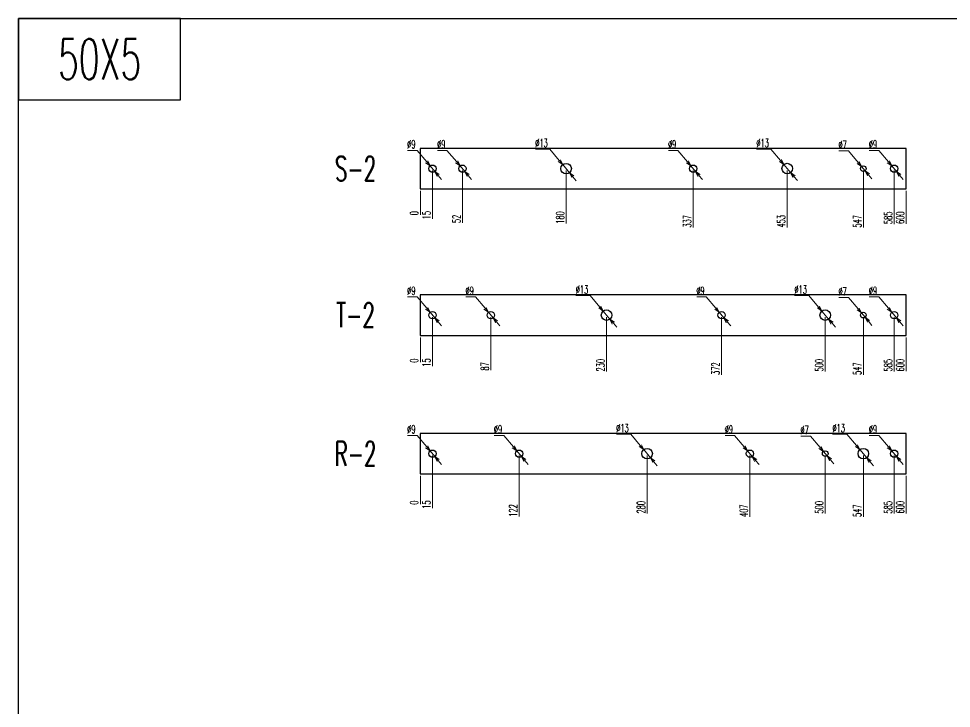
# Model space of a CAD drawing. Header units: millimetres. Extents: x -33730 to 17150, y -76829 to -27437.
# Drawn here: x -7064 to -5913, y -64211 to -63359 of the extents above; entities that cross this region are included whole.
import ezdxf
from ezdxf.enums import TextEntityAlignment as Align

# ---------------------------------------------------------------- set-up
doc = ezdxf.new("R2010")
doc.units = ezdxf.units.MM
doc.header["$LTSCALE"] = 3
doc.layers.add('@.VISIBLE', color=7, linetype='Continuous')
doc.styles.add('Ann_w01', font='romans.shx', dxfattribs={"width": 0.6, "bigfont": 'chineset.shx'})
doc.dimstyles.new('Dim 01_SC05', dxfattribs={"dimscale": 5, "dimtxt": 2, "dimasz": 1.3, "dimexe": 0.5, "dimexo": 0.5, "dimgap": 0.5, "dimtad": 1, "dimtoh": 1, "dimdec": 1, "dimzin": 12, "dimdsep": 46, "dimtxsty": 'Ann_w01', "dimblk": 'OPEN30', "dimcen": 1.5, "dimclrd": 6, "dimclre": 6, "dimclrt": 3, "dimadec": 1, "dimazin": 3, "dimtm": 1e-09, "dimtfac": 1, "dimtdec": 1, "dimtmove": 0, "dimatfit": 3, "dimldrblk": 'OPEN30', "dimfxl": 1, "dimtolj": 1, "dimlwd": 20, "dimlwe": 20, "dimarcsym": 0})

# ---------------------------------------------------------------- blocks, each defined once
blk = doc.blocks.new('*D1909')
at = {"layer": '@.VISIBLE', "color": 6, "lineweight": 20, "transparency": 16777216}
blk.add_line((-6568.2, -63572), (-6568.2, -63601.5), dxfattribs=at)
at = {"layer": 'Defpoints', "color": 0, "transparency": 16777216}
for p in [(-6568.2, -63544.5), (-6568.2, -63569.5), (-6568.2, -63595)]:
    blk.add_point(p, dxfattribs=at)
at = {"layer": '@.VISIBLE', "color": 3, "transparency": 16777216, "insert": (-6575.7, -63599.5), "char_height": 10, "attachment_point": 5, "rotation": 90, "style": 'Ann_w01'}
blk.add_mtext('\\A1;0', dxfattribs=at)
blk = doc.blocks.new('_Open30')
at = {"color": 0, "linetype": 'ByBlock', "lineweight": -2}
for p, q in [((-1, 0.27), (0, 0)), ((0, 0), (-1, -0.27)), ((0, 0), (-1, 0))]:
    blk.add_line(p, q, dxfattribs=at)
blk = doc.blocks.new('*D1910')
at = {"layer": '@.VISIBLE', "color": 6, "lineweight": 20, "transparency": 16777216}
blk.add_line((-6553.2, -63547), (-6553.2, -63606.4), dxfattribs=at)
at = {"layer": 'Defpoints', "color": 0, "transparency": 16777216}
for p in [(-6568.2, -63544.5), (-6553.2, -63544.5), (-6553.2, -63595)]:
    blk.add_point(p, dxfattribs=at)
at = {"layer": '@.VISIBLE', "color": 3, "transparency": 16777216, "insert": (-6560.7, -63601.9), "char_height": 10, "attachment_point": 5, "rotation": 90, "style": 'Ann_w01'}
blk.add_mtext('\\A1;15', dxfattribs=at)
blk = doc.blocks.new('*D1911')
at = {"layer": '@.VISIBLE', "color": 6, "lineweight": 20, "transparency": 16777216}
blk.add_line((-6516.2, -63547), (-6516.2, -63611.5), dxfattribs=at)
at = {"layer": 'Defpoints', "color": 0, "transparency": 16777216}
for p in [(-6568.2, -63544.5), (-6516.2, -63544.5), (-6516.2, -63599.3)]:
    blk.add_point(p, dxfattribs=at)
at = {"layer": '@.VISIBLE', "color": 3, "transparency": 16777216, "insert": (-6523.7, -63606.6), "char_height": 10, "attachment_point": 5, "rotation": 90, "style": 'Ann_w01'}
blk.add_mtext('\\A1;52', dxfattribs=at)
blk = doc.blocks.new('*D1912')
at = {"layer": '@.VISIBLE', "color": 6, "lineweight": 20, "transparency": 16777216}
blk.add_line((-6388.2, -63547), (-6388.2, -63612.1), dxfattribs=at)
at = {"layer": 'Defpoints', "color": 0, "transparency": 16777216}
for p in [(-6568.2, -63544.5), (-6388.2, -63544.5), (-6388.2, -63595)]:
    blk.add_point(p, dxfattribs=at)
at = {"layer": '@.VISIBLE', "color": 3, "transparency": 16777216, "insert": (-6395.7, -63604.8), "char_height": 10, "attachment_point": 5, "rotation": 90, "style": 'Ann_w01'}
blk.add_mtext('\\A1;180', dxfattribs=at)
blk = doc.blocks.new('*D1913')
at = {"layer": '@.VISIBLE', "color": 6, "lineweight": 20, "transparency": 16777216}
blk.add_line((-6231.2, -63547), (-6231.2, -63617.2), dxfattribs=at)
at = {"layer": 'Defpoints', "color": 0, "transparency": 16777216}
for p in [(-6568.2, -63544.5), (-6231.2, -63544.5), (-6231.2, -63599.3)]:
    blk.add_point(p, dxfattribs=at)
at = {"layer": '@.VISIBLE', "color": 3, "transparency": 16777216, "insert": (-6238.7, -63609.5), "char_height": 10, "attachment_point": 5, "rotation": 90, "style": 'Ann_w01'}
blk.add_mtext('\\A1;337', dxfattribs=at)
blk = doc.blocks.new('*D1914')
at = {"layer": '@.VISIBLE', "color": 6, "lineweight": 20, "transparency": 16777216}
blk.add_line((-6115.2, -63546.9), (-6115.2, -63617.2), dxfattribs=at)
at = {"layer": 'Defpoints', "color": 0, "transparency": 16777216}
for p in [(-6568.2, -63544.5), (-6115.2, -63544.4), (-6115.2, -63599.3)]:
    blk.add_point(p, dxfattribs=at)
at = {"layer": '@.VISIBLE', "color": 3, "transparency": 16777216, "insert": (-6122.7, -63609.5), "char_height": 10, "attachment_point": 5, "rotation": 90, "style": 'Ann_w01'}
blk.add_mtext('\\A1;453', dxfattribs=at)
blk = doc.blocks.new('*D1915')
at = {"layer": '@.VISIBLE', "color": 6, "lineweight": 20, "transparency": 16777216}
blk.add_line((-6021.2, -63547), (-6021.2, -63617.2), dxfattribs=at)
at = {"layer": 'Defpoints', "color": 0, "transparency": 16777216}
for p in [(-6568.2, -63544.5), (-6021.2, -63544.5), (-6021.2, -63599.3)]:
    blk.add_point(p, dxfattribs=at)
at = {"layer": '@.VISIBLE', "color": 3, "transparency": 16777216, "insert": (-6028.7, -63609.5), "char_height": 10, "attachment_point": 5, "rotation": 90, "style": 'Ann_w01'}
blk.add_mtext('\\A1;547', dxfattribs=at)
blk = doc.blocks.new('*D1916')
at = {"layer": '@.VISIBLE', "color": 6, "lineweight": 20, "transparency": 16777216}
blk.add_line((-5983.2, -63547), (-5983.2, -63612.9), dxfattribs=at)
at = {"layer": 'Defpoints', "color": 0, "transparency": 16777216}
for p in [(-6568.2, -63544.5), (-5983.2, -63544.5), (-5983.2, -63595)]:
    blk.add_point(p, dxfattribs=at)
at = {"layer": '@.VISIBLE', "color": 3, "transparency": 16777216, "insert": (-5990.7, -63605.2), "char_height": 10, "attachment_point": 5, "rotation": 90, "style": 'Ann_w01'}
blk.add_mtext('\\A1;585', dxfattribs=at)
blk = doc.blocks.new('*D1917')
at = {"layer": '@.VISIBLE', "color": 6, "lineweight": 20, "transparency": 16777216}
blk.add_line((-5968.2, -63572), (-5968.2, -63612.6), dxfattribs=at)
at = {"layer": 'Defpoints', "color": 0, "transparency": 16777216}
for p in [(-6568.2, -63544.5), (-5968.2, -63569.5), (-5968.2, -63595)]:
    blk.add_point(p, dxfattribs=at)
at = {"layer": '@.VISIBLE', "color": 3, "transparency": 16777216, "insert": (-5975.7, -63605.1), "char_height": 10, "attachment_point": 5, "rotation": 90, "style": 'Ann_w01'}
blk.add_mtext('\\A1;600', dxfattribs=at)
blk = doc.blocks.new('*D1918')
at = {"layer": '@.VISIBLE', "color": 6, "lineweight": 20, "transparency": 16777216}
blk.add_line((-6568.2, -63752.8), (-6568.2, -63783.4), dxfattribs=at)
at = {"layer": 'Defpoints', "color": 0, "transparency": 16777216}
for p in [(-6568.2, -63725.3), (-6568.2, -63750.3), (-6568.2, -63776.9)]:
    blk.add_point(p, dxfattribs=at)
at = {"layer": '@.VISIBLE', "color": 3, "transparency": 16777216, "insert": (-6575.7, -63781.4), "char_height": 10, "attachment_point": 5, "rotation": 90, "style": 'Ann_w01'}
blk.add_mtext('\\A1;0', dxfattribs=at)
blk = doc.blocks.new('*D1919')
at = {"layer": '@.VISIBLE', "color": 6, "lineweight": 20, "transparency": 16777216}
blk.add_line((-6553.2, -63727.8), (-6553.2, -63788.3), dxfattribs=at)
at = {"layer": 'Defpoints', "color": 0, "transparency": 16777216}
for p in [(-6568.2, -63725.3), (-6553.2, -63725.3), (-6553.2, -63776.9)]:
    blk.add_point(p, dxfattribs=at)
at = {"layer": '@.VISIBLE', "color": 3, "transparency": 16777216, "insert": (-6560.7, -63783.9), "char_height": 10, "attachment_point": 5, "rotation": 90, "style": 'Ann_w01'}
blk.add_mtext('\\A1;15', dxfattribs=at)
blk = doc.blocks.new('*D1920')
at = {"layer": '@.VISIBLE', "color": 6, "lineweight": 20, "transparency": 16777216}
blk.add_line((-6481.2, -63727.8), (-6481.2, -63793.4), dxfattribs=at)
at = {"layer": 'Defpoints', "color": 0, "transparency": 16777216}
for p in [(-6568.2, -63725.3), (-6481.2, -63725.3), (-6481.2, -63781.2)]:
    blk.add_point(p, dxfattribs=at)
at = {"layer": '@.VISIBLE', "color": 3, "transparency": 16777216, "insert": (-6488.7, -63788.6), "char_height": 10, "attachment_point": 5, "rotation": 90, "style": 'Ann_w01'}
blk.add_mtext('\\A1;87', dxfattribs=at)
blk = doc.blocks.new('*D1921')
at = {"layer": '@.VISIBLE', "color": 6, "lineweight": 20, "transparency": 16777216}
blk.add_line((-6338.2, -63727.8), (-6338.2, -63794.9), dxfattribs=at)
at = {"layer": 'Defpoints', "color": 0, "transparency": 16777216}
for p in [(-6568.2, -63725.3), (-6338.2, -63725.3), (-6338.2, -63776.9)]:
    blk.add_point(p, dxfattribs=at)
at = {"layer": '@.VISIBLE', "color": 3, "transparency": 16777216, "insert": (-6345.7, -63787.1), "char_height": 10, "attachment_point": 5, "rotation": 90, "style": 'Ann_w01'}
blk.add_mtext('\\A1;230', dxfattribs=at)
blk = doc.blocks.new('*D1922')
at = {"layer": '@.VISIBLE', "color": 6, "lineweight": 20, "transparency": 16777216}
blk.add_line((-6196.2, -63727.8), (-6196.2, -63799.1), dxfattribs=at)
at = {"layer": 'Defpoints', "color": 0, "transparency": 16777216}
for p in [(-6568.2, -63725.3), (-6196.2, -63725.3), (-6196.2, -63781.2)]:
    blk.add_point(p, dxfattribs=at)
at = {"layer": '@.VISIBLE', "color": 3, "transparency": 16777216, "insert": (-6203.7, -63791.4), "char_height": 10, "attachment_point": 5, "rotation": 90, "style": 'Ann_w01'}
blk.add_mtext('\\A1;372', dxfattribs=at)
blk = doc.blocks.new('*D1923')
at = {"layer": '@.VISIBLE', "color": 6, "lineweight": 20, "transparency": 16777216}
blk.add_line((-6068.2, -63727.8), (-6068.2, -63794.9), dxfattribs=at)
at = {"layer": 'Defpoints', "color": 0, "transparency": 16777216}
for p in [(-6568.2, -63725.3), (-6068.2, -63725.3), (-6068.2, -63776.9)]:
    blk.add_point(p, dxfattribs=at)
at = {"layer": '@.VISIBLE', "color": 3, "transparency": 16777216, "insert": (-6075.7, -63787.1), "char_height": 10, "attachment_point": 5, "rotation": 90, "style": 'Ann_w01'}
blk.add_mtext('\\A1;500', dxfattribs=at)
blk = doc.blocks.new('*D1924')
at = {"layer": '@.VISIBLE', "color": 6, "lineweight": 20, "transparency": 16777216}
blk.add_line((-6021.2, -63727.8), (-6021.2, -63799.1), dxfattribs=at)
at = {"layer": 'Defpoints', "color": 0, "transparency": 16777216}
for p in [(-6568.2, -63725.3), (-6021.2, -63725.3), (-6021.2, -63781.2)]:
    blk.add_point(p, dxfattribs=at)
at = {"layer": '@.VISIBLE', "color": 3, "transparency": 16777216, "insert": (-6028.7, -63791.4), "char_height": 10, "attachment_point": 5, "rotation": 90, "style": 'Ann_w01'}
blk.add_mtext('\\A1;547', dxfattribs=at)
blk = doc.blocks.new('*D1925')
at = {"layer": '@.VISIBLE', "color": 6, "lineweight": 20, "transparency": 16777216}
blk.add_line((-5983.2, -63727.8), (-5983.2, -63794.9), dxfattribs=at)
at = {"layer": 'Defpoints', "color": 0, "transparency": 16777216}
for p in [(-6568.2, -63725.3), (-5983.2, -63725.3), (-5983.2, -63776.9)]:
    blk.add_point(p, dxfattribs=at)
at = {"layer": '@.VISIBLE', "color": 3, "transparency": 16777216, "insert": (-5990.7, -63787.1), "char_height": 10, "attachment_point": 5, "rotation": 90, "style": 'Ann_w01'}
blk.add_mtext('\\A1;585', dxfattribs=at)
blk = doc.blocks.new('*D1926')
at = {"layer": '@.VISIBLE', "color": 6, "lineweight": 20, "transparency": 16777216}
blk.add_line((-5968.2, -63752.8), (-5968.2, -63794.6), dxfattribs=at)
at = {"layer": 'Defpoints', "color": 0, "transparency": 16777216}
for p in [(-6568.2, -63725.3), (-5968.2, -63750.3), (-5968.2, -63776.9)]:
    blk.add_point(p, dxfattribs=at)
at = {"layer": '@.VISIBLE', "color": 3, "transparency": 16777216, "insert": (-5975.7, -63787), "char_height": 10, "attachment_point": 5, "rotation": 90, "style": 'Ann_w01'}
blk.add_mtext('\\A1;600', dxfattribs=at)
blk = doc.blocks.new('*D1927')
at = {"layer": '@.VISIBLE', "color": 6, "lineweight": 20, "transparency": 16777216}
blk.add_line((-6568.2, -63923.7), (-6568.2, -63958.7), dxfattribs=at)
at = {"layer": 'Defpoints', "color": 0, "transparency": 16777216}
for p in [(-6568.2, -63896.2), (-6568.2, -63921.2), (-6568.2, -63952.2)]:
    blk.add_point(p, dxfattribs=at)
at = {"layer": '@.VISIBLE', "color": 3, "transparency": 16777216, "insert": (-6575.7, -63956.7), "char_height": 10, "attachment_point": 5, "rotation": 90, "style": 'Ann_w01'}
blk.add_mtext('\\A1;0', dxfattribs=at)
blk = doc.blocks.new('*D1928')
at = {"layer": '@.VISIBLE', "color": 6, "lineweight": 20, "transparency": 16777216}
blk.add_line((-6553.2, -63898.7), (-6553.2, -63963.6), dxfattribs=at)
at = {"layer": 'Defpoints', "color": 0, "transparency": 16777216}
for p in [(-6568.2, -63896.2), (-6553.2, -63896.2), (-6553.2, -63952.2)]:
    blk.add_point(p, dxfattribs=at)
at = {"layer": '@.VISIBLE', "color": 3, "transparency": 16777216, "insert": (-6560.7, -63959.2), "char_height": 10, "attachment_point": 5, "rotation": 90, "style": 'Ann_w01'}
blk.add_mtext('\\A1;15', dxfattribs=at)
blk = doc.blocks.new('*D1929')
at = {"layer": '@.VISIBLE', "color": 6, "lineweight": 20, "transparency": 16777216}
blk.add_line((-6446.2, -63898.7), (-6446.2, -63973.6), dxfattribs=at)
at = {"layer": 'Defpoints', "color": 0, "transparency": 16777216}
for p in [(-6568.2, -63896.2), (-6446.2, -63896.2), (-6446.2, -63956.5)]:
    blk.add_point(p, dxfattribs=at)
at = {"layer": '@.VISIBLE', "color": 3, "transparency": 16777216, "insert": (-6453.7, -63966.3), "char_height": 10, "attachment_point": 5, "rotation": 90, "style": 'Ann_w01'}
blk.add_mtext('\\A1;122', dxfattribs=at)
blk = doc.blocks.new('*D1930')
at = {"layer": '@.VISIBLE', "color": 6, "lineweight": 20, "transparency": 16777216}
blk.add_line((-6288.2, -63898.7), (-6288.2, -63970.2), dxfattribs=at)
at = {"layer": 'Defpoints', "color": 0, "transparency": 16777216}
for p in [(-6568.2, -63896.2), (-6288.2, -63896.2), (-6288.2, -63952.2)]:
    blk.add_point(p, dxfattribs=at)
at = {"layer": '@.VISIBLE', "color": 3, "transparency": 16777216, "insert": (-6295.7, -63962.4), "char_height": 10, "attachment_point": 5, "rotation": 90, "style": 'Ann_w01'}
blk.add_mtext('\\A1;280', dxfattribs=at)
blk = doc.blocks.new('*D1931')
at = {"layer": '@.VISIBLE', "color": 6, "lineweight": 20, "transparency": 16777216}
blk.add_line((-6161.2, -63898.7), (-6161.2, -63974.4), dxfattribs=at)
at = {"layer": 'Defpoints', "color": 0, "transparency": 16777216}
for p in [(-6568.2, -63896.2), (-6161.2, -63896.2), (-6161.2, -63956.5)]:
    blk.add_point(p, dxfattribs=at)
at = {"layer": '@.VISIBLE', "color": 3, "transparency": 16777216, "insert": (-6168.7, -63966.7), "char_height": 10, "attachment_point": 5, "rotation": 90, "style": 'Ann_w01'}
blk.add_mtext('\\A1;407', dxfattribs=at)
blk = doc.blocks.new('*D1932')
at = {"layer": '@.VISIBLE', "color": 6, "lineweight": 20, "transparency": 16777216}
blk.add_line((-6068.2, -63898.7), (-6068.2, -63970.2), dxfattribs=at)
at = {"layer": 'Defpoints', "color": 0, "transparency": 16777216}
for p in [(-6568.2, -63896.2), (-6068.2, -63896.2), (-6068.2, -63952.2)]:
    blk.add_point(p, dxfattribs=at)
at = {"layer": '@.VISIBLE', "color": 3, "transparency": 16777216, "insert": (-6075.7, -63962.4), "char_height": 10, "attachment_point": 5, "rotation": 90, "style": 'Ann_w01'}
blk.add_mtext('\\A1;500', dxfattribs=at)
blk = doc.blocks.new('*D1933')
at = {"layer": '@.VISIBLE', "color": 6, "lineweight": 20, "transparency": 16777216}
blk.add_line((-6021.2, -63898.7), (-6021.2, -63974.4), dxfattribs=at)
at = {"layer": 'Defpoints', "color": 0, "transparency": 16777216}
for p in [(-6568.2, -63896.2), (-6021.2, -63896.2), (-6021.2, -63956.5)]:
    blk.add_point(p, dxfattribs=at)
at = {"layer": '@.VISIBLE', "color": 3, "transparency": 16777216, "insert": (-6028.7, -63966.7), "char_height": 10, "attachment_point": 5, "rotation": 90, "style": 'Ann_w01'}
blk.add_mtext('\\A1;547', dxfattribs=at)
blk = doc.blocks.new('*D1934')
at = {"layer": '@.VISIBLE', "color": 6, "lineweight": 20, "transparency": 16777216}
blk.add_line((-5983.2, -63898.7), (-5983.2, -63970.2), dxfattribs=at)
at = {"layer": 'Defpoints', "color": 0, "transparency": 16777216}
for p in [(-6568.2, -63896.2), (-5983.2, -63896.2), (-5983.2, -63952.2)]:
    blk.add_point(p, dxfattribs=at)
at = {"layer": '@.VISIBLE', "color": 3, "transparency": 16777216, "insert": (-5990.7, -63962.4), "char_height": 10, "attachment_point": 5, "rotation": 90, "style": 'Ann_w01'}
blk.add_mtext('\\A1;585', dxfattribs=at)
blk = doc.blocks.new('*D1935')
at = {"layer": '@.VISIBLE', "color": 6, "lineweight": 20, "transparency": 16777216}
blk.add_line((-5968.2, -63923.7), (-5968.2, -63969.9), dxfattribs=at)
at = {"layer": 'Defpoints', "color": 0, "transparency": 16777216}
for p in [(-6568.2, -63896.2), (-5968.2, -63921.2), (-5968.2, -63952.2)]:
    blk.add_point(p, dxfattribs=at)
at = {"layer": '@.VISIBLE', "color": 3, "transparency": 16777216, "insert": (-5975.7, -63962.3), "char_height": 10, "attachment_point": 5, "rotation": 90, "style": 'Ann_w01'}
blk.add_mtext('\\A1;600', dxfattribs=at)
blk = doc.blocks.new('*D1936')
at = {"layer": '@.VISIBLE', "color": 6, "lineweight": 20, "transparency": 16777216}
for p, q in [((-6098.5, -63874.5), (-6086.6, -63874.5)), ((-6086.6, -63874.5), (-6074.7, -63888.6)), ((-6066, -63898.9), (-6070.5, -63893.6)), ((-6061.8, -63903.9), (-6057.6, -63908.9))]:
    blk.add_line(p, q, dxfattribs=at)
at = {"layer": 'Defpoints', "color": 0, "transparency": 16777216}
for p in [(-6070.5, -63893.6), (-6066, -63898.9)]:
    blk.add_point(p, dxfattribs=at)
at = {"layer": '@.VISIBLE', "color": 6, "lineweight": 20, "transparency": 16777216, "xscale": 6.5, "yscale": 6.5, "zscale": 6.5}
for p, rotation in [((-6070.5, -63893.6), 310.1301879098467), ((-6066, -63898.9), 130.1301879098467)]:
    blk.add_blockref('_Open30', p, dxfattribs=dict(at, rotation=rotation))
at = {"layer": '@.VISIBLE', "color": 3, "transparency": 16777216, "insert": (-6093.8, -63867), "char_height": 10, "attachment_point": 5, "style": 'Ann_w01'}
blk.add_mtext('\\A1;∅7', dxfattribs=at)
blk = doc.blocks.new('*D1937')
at = {"layer": '@.VISIBLE', "color": 6, "lineweight": 20, "transparency": 16777216}
for p, q in [((-6051.5, -63522.7), (-6039.6, -63522.7)), ((-6039.6, -63522.7), (-6027.7, -63536.9)), ((-6019, -63547.2), (-6023.5, -63541.9)), ((-6014.8, -63552.2), (-6010.6, -63557.1))]:
    blk.add_line(p, q, dxfattribs=at)
at = {"layer": 'Defpoints', "color": 0, "transparency": 16777216}
for p in [(-6023.5, -63541.9), (-6019, -63547.2)]:
    blk.add_point(p, dxfattribs=at)
at = {"layer": '@.VISIBLE', "color": 6, "lineweight": 20, "transparency": 16777216, "xscale": 6.5, "yscale": 6.5, "zscale": 6.5}
for p, rotation in [((-6023.5, -63541.9), 310.1301879098083), ((-6019, -63547.2), 130.1301879098083)]:
    blk.add_blockref('_Open30', p, dxfattribs=dict(at, rotation=rotation))
at = {"layer": '@.VISIBLE', "color": 3, "transparency": 16777216, "insert": (-6046.8, -63515.2), "char_height": 10, "attachment_point": 5, "style": 'Ann_w01'}
blk.add_mtext('\\A1;∅7', dxfattribs=at)
blk = doc.blocks.new('*D1938')
at = {"layer": '@.VISIBLE', "color": 6, "lineweight": 20, "transparency": 16777216}
for p, q in [((-6051.5, -63703.5), (-6039.6, -63703.5)), ((-6039.6, -63703.5), (-6027.7, -63717.6)), ((-6019, -63727.9), (-6023.5, -63722.6)), ((-6014.8, -63732.9), (-6010.6, -63737.9))]:
    blk.add_line(p, q, dxfattribs=at)
at = {"layer": 'Defpoints', "color": 0, "transparency": 16777216}
for p in [(-6023.5, -63722.6), (-6019, -63727.9)]:
    blk.add_point(p, dxfattribs=at)
at = {"layer": '@.VISIBLE', "color": 6, "lineweight": 20, "transparency": 16777216, "xscale": 6.5, "yscale": 6.5, "zscale": 6.5}
for p, rotation in [((-6023.5, -63722.6), 310.1301879099533), ((-6019, -63727.9), 130.1301879099534)]:
    blk.add_blockref('_Open30', p, dxfattribs=dict(at, rotation=rotation))
at = {"layer": '@.VISIBLE', "color": 3, "transparency": 16777216, "insert": (-6046.8, -63696), "char_height": 10, "attachment_point": 5, "style": 'Ann_w01'}
blk.add_mtext('\\A1;∅7', dxfattribs=at)
blk = doc.blocks.new('*D1939')
at = {"layer": '@.VISIBLE', "color": 6, "lineweight": 20, "transparency": 16777216}
for p, q in [((-6013.9, -63873.7), (-6002.3, -63873.7)), ((-6002.3, -63873.7), (-5990.3, -63887.8)), ((-5980.3, -63899.7), (-5986.1, -63892.8)), ((-5976.2, -63904.7), (-5972, -63909.6))]:
    blk.add_line(p, q, dxfattribs=at)
at = {"layer": 'Defpoints', "color": 0, "transparency": 16777216}
for p in [(-5986.1, -63892.8), (-5980.3, -63899.7)]:
    blk.add_point(p, dxfattribs=at)
at = {"layer": '@.VISIBLE', "color": 6, "lineweight": 20, "transparency": 16777216, "xscale": 6.5, "yscale": 6.5, "zscale": 6.5}
for p, rotation in [((-5986.1, -63892.8), 310.1301879097265), ((-5980.3, -63899.7), 130.1301879097265)]:
    blk.add_blockref('_Open30', p, dxfattribs=dict(at, rotation=rotation))
at = {"layer": '@.VISIBLE', "color": 3, "transparency": 16777216, "insert": (-6009.3, -63866.2), "char_height": 10, "attachment_point": 5, "style": 'Ann_w01'}
blk.add_mtext('\\A1;∅9', dxfattribs=at)
blk = doc.blocks.new('*D1940')
at = {"layer": '@.VISIBLE', "color": 6, "lineweight": 20, "transparency": 16777216}
for p, q in [((-6059.2, -63872.2), (-6041.5, -63872.2)), ((-6041.5, -63872.2), (-6029.6, -63886.3)), ((-6017.1, -63901.2), (-6025.4, -63891.3)), ((-6012.9, -63906.2), (-6008.7, -63911.2))]:
    blk.add_line(p, q, dxfattribs=at)
at = {"layer": 'Defpoints', "color": 0, "transparency": 16777216}
for p in [(-6025.4, -63891.3), (-6017.1, -63901.2)]:
    blk.add_point(p, dxfattribs=at)
at = {"layer": '@.VISIBLE', "color": 6, "lineweight": 20, "transparency": 16777216, "xscale": 6.5, "yscale": 6.5, "zscale": 6.5}
for p, rotation in [((-6025.4, -63891.3), 310.1301879097963), ((-6017.1, -63901.2), 130.1301879097963)]:
    blk.add_blockref('_Open30', p, dxfattribs=dict(at, rotation=rotation))
at = {"layer": '@.VISIBLE', "color": 3, "transparency": 16777216, "insert": (-6051.6, -63864.7), "char_height": 10, "attachment_point": 5, "style": 'Ann_w01'}
blk.add_mtext('\\A1;∅13', dxfattribs=at)
blk = doc.blocks.new('*D1941')
at = {"layer": '@.VISIBLE', "color": 6, "lineweight": 20, "transparency": 16777216}
for p, q in [((-6191.9, -63873.7), (-6180.3, -63873.7)), ((-6180.3, -63873.7), (-6168.3, -63887.8)), ((-6158.3, -63899.7), (-6164.1, -63892.8)), ((-6154.2, -63904.7), (-6150, -63909.6))]:
    blk.add_line(p, q, dxfattribs=at)
at = {"layer": 'Defpoints', "color": 0, "transparency": 16777216}
for p in [(-6164.1, -63892.8), (-6158.3, -63899.7)]:
    blk.add_point(p, dxfattribs=at)
at = {"layer": '@.VISIBLE', "color": 6, "lineweight": 20, "transparency": 16777216, "xscale": 6.5, "yscale": 6.5, "zscale": 6.5}
for p, rotation in [((-6164.1, -63892.8), 310.1301879097477), ((-6158.3, -63899.7), 130.1301879097477)]:
    blk.add_blockref('_Open30', p, dxfattribs=dict(at, rotation=rotation))
at = {"layer": '@.VISIBLE', "color": 3, "transparency": 16777216, "insert": (-6187.3, -63866.2), "char_height": 10, "attachment_point": 5, "style": 'Ann_w01'}
blk.add_mtext('\\A1;∅9', dxfattribs=at)
blk = doc.blocks.new('*D1942')
at = {"layer": '@.VISIBLE', "color": 6, "lineweight": 20, "transparency": 16777216}
for p, q in [((-6326.2, -63872.2), (-6308.5, -63872.2)), ((-6308.5, -63872.2), (-6296.6, -63886.3)), ((-6284.1, -63901.2), (-6292.4, -63891.3)), ((-6279.9, -63906.2), (-6275.7, -63911.2))]:
    blk.add_line(p, q, dxfattribs=at)
at = {"layer": 'Defpoints', "color": 0, "transparency": 16777216}
for p in [(-6292.4, -63891.3), (-6284.1, -63901.2)]:
    blk.add_point(p, dxfattribs=at)
at = {"layer": '@.VISIBLE', "color": 6, "lineweight": 20, "transparency": 16777216, "xscale": 6.5, "yscale": 6.5, "zscale": 6.5}
for p, rotation in [((-6292.4, -63891.3), 310.1301879097963), ((-6284.1, -63901.2), 130.1301879097963)]:
    blk.add_blockref('_Open30', p, dxfattribs=dict(at, rotation=rotation))
at = {"layer": '@.VISIBLE', "color": 3, "transparency": 16777216, "insert": (-6318.6, -63864.7), "char_height": 10, "attachment_point": 5, "style": 'Ann_w01'}
blk.add_mtext('\\A1;∅13', dxfattribs=at)
blk = doc.blocks.new('*D1943')
at = {"layer": '@.VISIBLE', "color": 6, "lineweight": 20, "transparency": 16777216}
for p, q in [((-6476.9, -63873.7), (-6465.3, -63873.7)), ((-6465.3, -63873.7), (-6453.3, -63887.8)), ((-6443.3, -63899.7), (-6449.1, -63892.8)), ((-6439.2, -63904.7), (-6435, -63909.6))]:
    blk.add_line(p, q, dxfattribs=at)
at = {"layer": 'Defpoints', "color": 0, "transparency": 16777216}
for p in [(-6449.1, -63892.8), (-6443.3, -63899.7)]:
    blk.add_point(p, dxfattribs=at)
at = {"layer": '@.VISIBLE', "color": 6, "lineweight": 20, "transparency": 16777216, "xscale": 6.5, "yscale": 6.5, "zscale": 6.5}
for p, rotation in [((-6449.1, -63892.8), 310.130187909856), ((-6443.3, -63899.7), 130.130187909856)]:
    blk.add_blockref('_Open30', p, dxfattribs=dict(at, rotation=rotation))
at = {"layer": '@.VISIBLE', "color": 3, "transparency": 16777216, "insert": (-6472.3, -63866.2), "char_height": 10, "attachment_point": 5, "style": 'Ann_w01'}
blk.add_mtext('\\A1;∅9', dxfattribs=at)
blk = doc.blocks.new('*D1944')
at = {"layer": '@.VISIBLE', "color": 6, "lineweight": 20, "transparency": 16777216}
for p, q in [((-6583.9, -63873.7), (-6572.3, -63873.7)), ((-6572.3, -63873.7), (-6560.3, -63887.8)), ((-6550.3, -63899.7), (-6556.1, -63892.8)), ((-6546.2, -63904.7), (-6542, -63909.6))]:
    blk.add_line(p, q, dxfattribs=at)
at = {"layer": 'Defpoints', "color": 0, "transparency": 16777216}
for p in [(-6556.1, -63892.8), (-6550.3, -63899.7)]:
    blk.add_point(p, dxfattribs=at)
at = {"layer": '@.VISIBLE', "color": 6, "lineweight": 20, "transparency": 16777216, "xscale": 6.5, "yscale": 6.5, "zscale": 6.5}
for p, rotation in [((-6556.1, -63892.8), 310.1301879097741), ((-6550.3, -63899.7), 130.1301879097741)]:
    blk.add_blockref('_Open30', p, dxfattribs=dict(at, rotation=rotation))
at = {"layer": '@.VISIBLE', "color": 3, "transparency": 16777216, "insert": (-6579.3, -63866.2), "char_height": 10, "attachment_point": 5, "style": 'Ann_w01'}
blk.add_mtext('\\A1;∅9', dxfattribs=at)
blk = doc.blocks.new('*D1945')
at = {"layer": '@.VISIBLE', "color": 6, "lineweight": 20, "transparency": 16777216}
for p, q in [((-6583.9, -63702.7), (-6572.3, -63702.7)), ((-6572.3, -63702.7), (-6560.3, -63716.8)), ((-6550.3, -63728.7), (-6556.1, -63721.8)), ((-6546.2, -63733.7), (-6542, -63738.6))]:
    blk.add_line(p, q, dxfattribs=at)
at = {"layer": 'Defpoints', "color": 0, "transparency": 16777216}
for p in [(-6556.1, -63721.8), (-6550.3, -63728.7)]:
    blk.add_point(p, dxfattribs=at)
at = {"layer": '@.VISIBLE', "color": 6, "lineweight": 20, "transparency": 16777216, "xscale": 6.5, "yscale": 6.5, "zscale": 6.5}
for p, rotation in [((-6556.1, -63721.8), 310.1301879096547), ((-6550.3, -63728.7), 130.1301879096547)]:
    blk.add_blockref('_Open30', p, dxfattribs=dict(at, rotation=rotation))
at = {"layer": '@.VISIBLE', "color": 3, "transparency": 16777216, "insert": (-6579.3, -63695.2), "char_height": 10, "attachment_point": 5, "style": 'Ann_w01'}
blk.add_mtext('\\A1;∅9', dxfattribs=at)
blk = doc.blocks.new('*D1946')
at = {"layer": '@.VISIBLE', "color": 6, "lineweight": 20, "transparency": 16777216}
for p, q in [((-6511.9, -63702.7), (-6500.3, -63702.7)), ((-6500.3, -63702.7), (-6488.3, -63716.8)), ((-6478.3, -63728.7), (-6484.1, -63721.8)), ((-6474.2, -63733.7), (-6470, -63738.6))]:
    blk.add_line(p, q, dxfattribs=at)
at = {"layer": 'Defpoints', "color": 0, "transparency": 16777216}
for p in [(-6484.1, -63721.8), (-6478.3, -63728.7)]:
    blk.add_point(p, dxfattribs=at)
at = {"layer": '@.VISIBLE', "color": 6, "lineweight": 20, "transparency": 16777216, "xscale": 6.5, "yscale": 6.5, "zscale": 6.5}
for p, rotation in [((-6484.1, -63721.8), 310.1301879098914), ((-6478.3, -63728.7), 130.1301879098914)]:
    blk.add_blockref('_Open30', p, dxfattribs=dict(at, rotation=rotation))
at = {"layer": '@.VISIBLE', "color": 3, "transparency": 16777216, "insert": (-6507.3, -63695.2), "char_height": 10, "attachment_point": 5, "style": 'Ann_w01'}
blk.add_mtext('\\A1;∅9', dxfattribs=at)
blk = doc.blocks.new('*D1947')
at = {"layer": '@.VISIBLE', "color": 6, "lineweight": 20, "transparency": 16777216}
for p, q in [((-6376.2, -63701.2), (-6358.5, -63701.2)), ((-6358.5, -63701.2), (-6346.6, -63715.3)), ((-6334.1, -63730.2), (-6342.4, -63720.3)), ((-6329.9, -63735.2), (-6325.7, -63740.2))]:
    blk.add_line(p, q, dxfattribs=at)
at = {"layer": 'Defpoints', "color": 0, "transparency": 16777216}
for p in [(-6342.4, -63720.3), (-6334.1, -63730.2)]:
    blk.add_point(p, dxfattribs=at)
at = {"layer": '@.VISIBLE', "color": 6, "lineweight": 20, "transparency": 16777216, "xscale": 6.5, "yscale": 6.5, "zscale": 6.5}
for p, rotation in [((-6342.4, -63720.3), 310.1301879098086), ((-6334.1, -63730.2), 130.1301879098086)]:
    blk.add_blockref('_Open30', p, dxfattribs=dict(at, rotation=rotation))
at = {"layer": '@.VISIBLE', "color": 3, "transparency": 16777216, "insert": (-6368.6, -63693.7), "char_height": 10, "attachment_point": 5, "style": 'Ann_w01'}
blk.add_mtext('\\A1;∅13', dxfattribs=at)
blk = doc.blocks.new('*D1948')
at = {"layer": '@.VISIBLE', "color": 6, "lineweight": 20, "transparency": 16777216}
for p, q in [((-6226.9, -63702.7), (-6215.3, -63702.7)), ((-6215.3, -63702.7), (-6203.3, -63716.8)), ((-6193.3, -63728.7), (-6199.1, -63721.8)), ((-6189.2, -63733.7), (-6185, -63738.6))]:
    blk.add_line(p, q, dxfattribs=at)
at = {"layer": 'Defpoints', "color": 0, "transparency": 16777216}
for p in [(-6199.1, -63721.8), (-6193.3, -63728.7)]:
    blk.add_point(p, dxfattribs=at)
at = {"layer": '@.VISIBLE', "color": 6, "lineweight": 20, "transparency": 16777216, "xscale": 6.5, "yscale": 6.5, "zscale": 6.5}
for p, rotation in [((-6199.1, -63721.8), 310.1301879097907), ((-6193.3, -63728.7), 130.1301879097907)]:
    blk.add_blockref('_Open30', p, dxfattribs=dict(at, rotation=rotation))
at = {"layer": '@.VISIBLE', "color": 3, "transparency": 16777216, "insert": (-6222.3, -63695.2), "char_height": 10, "attachment_point": 5, "style": 'Ann_w01'}
blk.add_mtext('\\A1;∅9', dxfattribs=at)
blk = doc.blocks.new('*D1949')
at = {"layer": '@.VISIBLE', "color": 6, "lineweight": 20, "transparency": 16777216}
for p, q in [((-6106.2, -63701.2), (-6088.5, -63701.2)), ((-6088.5, -63701.2), (-6076.6, -63715.3)), ((-6064.1, -63730.2), (-6072.4, -63720.3)), ((-6059.9, -63735.2), (-6055.7, -63740.2))]:
    blk.add_line(p, q, dxfattribs=at)
at = {"layer": 'Defpoints', "color": 0, "transparency": 16777216}
for p in [(-6072.4, -63720.3), (-6064.1, -63730.2)]:
    blk.add_point(p, dxfattribs=at)
at = {"layer": '@.VISIBLE', "color": 6, "lineweight": 20, "transparency": 16777216, "xscale": 6.5, "yscale": 6.5, "zscale": 6.5}
for p, rotation in [((-6072.4, -63720.3), 310.1301879097336), ((-6064.1, -63730.2), 130.1301879097336)]:
    blk.add_blockref('_Open30', p, dxfattribs=dict(at, rotation=rotation))
at = {"layer": '@.VISIBLE', "color": 3, "transparency": 16777216, "insert": (-6098.6, -63693.7), "char_height": 10, "attachment_point": 5, "style": 'Ann_w01'}
blk.add_mtext('\\A1;∅13', dxfattribs=at)
blk = doc.blocks.new('*D1950')
at = {"layer": '@.VISIBLE', "color": 6, "lineweight": 20, "transparency": 16777216}
for p, q in [((-6013.9, -63702.7), (-6002.3, -63702.7)), ((-6002.3, -63702.7), (-5990.3, -63716.8)), ((-5980.3, -63728.7), (-5986.1, -63721.8)), ((-5976.2, -63733.7), (-5972, -63738.6))]:
    blk.add_line(p, q, dxfattribs=at)
at = {"layer": 'Defpoints', "color": 0, "transparency": 16777216}
for p in [(-5986.1, -63721.8), (-5980.3, -63728.7)]:
    blk.add_point(p, dxfattribs=at)
at = {"layer": '@.VISIBLE', "color": 6, "lineweight": 20, "transparency": 16777216, "xscale": 6.5, "yscale": 6.5, "zscale": 6.5}
for p, rotation in [((-5986.1, -63721.8), 310.1301879098925), ((-5980.3, -63728.7), 130.1301879098925)]:
    blk.add_blockref('_Open30', p, dxfattribs=dict(at, rotation=rotation))
at = {"layer": '@.VISIBLE', "color": 3, "transparency": 16777216, "insert": (-6009.3, -63695.2), "char_height": 10, "attachment_point": 5, "style": 'Ann_w01'}
blk.add_mtext('\\A1;∅9', dxfattribs=at)
blk = doc.blocks.new('*D1951')
at = {"layer": '@.VISIBLE', "color": 6, "lineweight": 20, "transparency": 16777216}
for p, q in [((-6013.9, -63522), (-6002.3, -63522)), ((-6002.3, -63522), (-5990.3, -63536.1)), ((-5980.3, -63548), (-5986.1, -63541.1)), ((-5976.2, -63552.9), (-5972, -63557.9))]:
    blk.add_line(p, q, dxfattribs=at)
at = {"layer": 'Defpoints', "color": 0, "transparency": 16777216}
for p in [(-5986.1, -63541.1), (-5980.3, -63548)]:
    blk.add_point(p, dxfattribs=at)
at = {"layer": '@.VISIBLE', "color": 6, "lineweight": 20, "transparency": 16777216, "xscale": 6.5, "yscale": 6.5, "zscale": 6.5}
for p, rotation in [((-5986.1, -63541.1), 310.1301879097533), ((-5980.3, -63548), 130.1301879097533)]:
    blk.add_blockref('_Open30', p, dxfattribs=dict(at, rotation=rotation))
at = {"layer": '@.VISIBLE', "color": 3, "transparency": 16777216, "insert": (-6009.3, -63514.5), "char_height": 10, "attachment_point": 5, "style": 'Ann_w01'}
blk.add_mtext('\\A1;∅9', dxfattribs=at)
blk = doc.blocks.new('*D1952')
at = {"layer": '@.VISIBLE', "color": 6, "lineweight": 20, "transparency": 16777216}
for p, q in [((-6153.2, -63520.4), (-6135.5, -63520.4)), ((-6135.5, -63520.4), (-6123.6, -63534.5)), ((-6111.1, -63549.4), (-6119.4, -63539.5)), ((-6106.9, -63554.4), (-6102.7, -63559.3))]:
    blk.add_line(p, q, dxfattribs=at)
at = {"layer": 'Defpoints', "color": 0, "transparency": 16777216}
for p in [(-6119.4, -63539.5), (-6111.1, -63549.4)]:
    blk.add_point(p, dxfattribs=at)
at = {"layer": '@.VISIBLE', "color": 6, "lineweight": 20, "transparency": 16777216, "xscale": 6.5, "yscale": 6.5, "zscale": 6.5}
for p, rotation in [((-6119.4, -63539.5), 310.1301879097421), ((-6111.1, -63549.4), 130.1301879097421)]:
    blk.add_blockref('_Open30', p, dxfattribs=dict(at, rotation=rotation))
at = {"layer": '@.VISIBLE', "color": 3, "transparency": 16777216, "insert": (-6145.6, -63512.9), "char_height": 10, "attachment_point": 5, "style": 'Ann_w01'}
blk.add_mtext('\\A1;∅13', dxfattribs=at)
blk = doc.blocks.new('*D1953')
at = {"layer": '@.VISIBLE', "color": 6, "lineweight": 20, "transparency": 16777216}
for p, q in [((-6261.9, -63522), (-6250.3, -63522)), ((-6250.3, -63522), (-6238.3, -63536.1)), ((-6228.3, -63548), (-6234.1, -63541.1)), ((-6224.2, -63552.9), (-6220, -63557.9))]:
    blk.add_line(p, q, dxfattribs=at)
at = {"layer": 'Defpoints', "color": 0, "transparency": 16777216}
for p in [(-6234.1, -63541.1), (-6228.3, -63548)]:
    blk.add_point(p, dxfattribs=at)
at = {"layer": '@.VISIBLE', "color": 6, "lineweight": 20, "transparency": 16777216, "xscale": 6.5, "yscale": 6.5, "zscale": 6.5}
for p, rotation in [((-6234.1, -63541.1), 310.1301879097786), ((-6228.3, -63548), 130.1301879097786)]:
    blk.add_blockref('_Open30', p, dxfattribs=dict(at, rotation=rotation))
at = {"layer": '@.VISIBLE', "color": 3, "transparency": 16777216, "insert": (-6257.3, -63514.5), "char_height": 10, "attachment_point": 5, "style": 'Ann_w01'}
blk.add_mtext('\\A1;∅9', dxfattribs=at)
blk = doc.blocks.new('*D1954')
at = {"layer": '@.VISIBLE', "color": 6, "lineweight": 20, "transparency": 16777216}
for p, q in [((-6426.2, -63520.4), (-6408.5, -63520.4)), ((-6408.5, -63520.4), (-6396.6, -63534.6)), ((-6384.1, -63549.5), (-6392.4, -63539.6)), ((-6379.9, -63554.5), (-6375.7, -63559.4))]:
    blk.add_line(p, q, dxfattribs=at)
at = {"layer": 'Defpoints', "color": 0, "transparency": 16777216}
for p in [(-6392.4, -63539.6), (-6384.1, -63549.5)]:
    blk.add_point(p, dxfattribs=at)
at = {"layer": '@.VISIBLE', "color": 6, "lineweight": 20, "transparency": 16777216, "xscale": 6.5, "yscale": 6.5, "zscale": 6.5}
for p, rotation in [((-6392.4, -63539.6), 310.1301879098324), ((-6384.1, -63549.5), 130.1301879098324)]:
    blk.add_blockref('_Open30', p, dxfattribs=dict(at, rotation=rotation))
at = {"layer": '@.VISIBLE', "color": 3, "transparency": 16777216, "insert": (-6418.6, -63512.9), "char_height": 10, "attachment_point": 5, "style": 'Ann_w01'}
blk.add_mtext('\\A1;∅13', dxfattribs=at)
blk = doc.blocks.new('*D1955')
at = {"layer": '@.VISIBLE', "color": 6, "lineweight": 20, "transparency": 16777216}
for p, q in [((-6546.9, -63522), (-6535.3, -63522)), ((-6535.3, -63522), (-6523.3, -63536.1)), ((-6513.3, -63548), (-6519.1, -63541.1)), ((-6509.2, -63552.9), (-6505, -63557.9))]:
    blk.add_line(p, q, dxfattribs=at)
at = {"layer": 'Defpoints', "color": 0, "transparency": 16777216}
for p in [(-6519.1, -63541.1), (-6513.3, -63548)]:
    blk.add_point(p, dxfattribs=at)
at = {"layer": '@.VISIBLE', "color": 6, "lineweight": 20, "transparency": 16777216, "xscale": 6.5, "yscale": 6.5, "zscale": 6.5}
for p, rotation in [((-6519.1, -63541.1), 310.1301879095529), ((-6513.3, -63548), 130.1301879095529)]:
    blk.add_blockref('_Open30', p, dxfattribs=dict(at, rotation=rotation))
at = {"layer": '@.VISIBLE', "color": 3, "transparency": 16777216, "insert": (-6542.3, -63514.5), "char_height": 10, "attachment_point": 5, "style": 'Ann_w01'}
blk.add_mtext('\\A1;∅9', dxfattribs=at)
blk = doc.blocks.new('*D1956')
at = {"layer": '@.VISIBLE', "color": 6, "lineweight": 20, "transparency": 16777216}
for p, q in [((-6583.9, -63522), (-6572.3, -63522)), ((-6572.3, -63522), (-6560.3, -63536.1)), ((-6550.3, -63548), (-6556.1, -63541.1)), ((-6546.2, -63552.9), (-6542, -63557.9))]:
    blk.add_line(p, q, dxfattribs=at)
at = {"layer": 'Defpoints', "color": 0, "transparency": 16777216}
for p in [(-6556.1, -63541.1), (-6550.3, -63548)]:
    blk.add_point(p, dxfattribs=at)
at = {"layer": '@.VISIBLE', "color": 6, "lineweight": 20, "transparency": 16777216, "xscale": 6.5, "yscale": 6.5, "zscale": 6.5}
for p, rotation in [((-6556.1, -63541.1), 310.1301879095939), ((-6550.3, -63548), 130.1301879095939)]:
    blk.add_blockref('_Open30', p, dxfattribs=dict(at, rotation=rotation))
at = {"layer": '@.VISIBLE', "color": 3, "transparency": 16777216, "insert": (-6579.3, -63514.5), "char_height": 10, "attachment_point": 5, "style": 'Ann_w01'}
blk.add_mtext('\\A1;∅9', dxfattribs=at)

msp = doc.modelspace()

# ---------------------------------------------------------------- linework, layer by layer
msp.add_lwpolyline([(-7064.18, -63459.43), (-6864.18, -63459.43), (-6864.18, -63359.43), (-7064.18, -63359.43)], close=True)
at = {"layer": '@.VISIBLE'}
msp.add_lwpolyline([(-7064.18, -63359.43), (-3181.97, -63359.43), (-3181.97, -67156.64), (-7064.18, -67156.64)], close=True, dxfattribs=at)
at = {"layer": '@.VISIBLE', "color": 2}
msp.add_lwpolyline([(-6568.25, -63569.53), (-5968.25, -63569.53), (-5968.25, -63519.53), (-6568.25, -63519.53)], close=True, dxfattribs=at)
at = {"layer": '@.VISIBLE', "color": 4}
msp.add_lwpolyline([(-6568.25, -63750.26), (-5968.25, -63750.26), (-5968.25, -63700.26), (-6568.25, -63700.26)], close=True, dxfattribs=at)
at = {"layer": '@.VISIBLE', "color": 1}
msp.add_lwpolyline([(-6568.25, -63921.25), (-5968.25, -63921.25), (-5968.25, -63871.25), (-6568.25, -63871.25)], close=True, dxfattribs=at)
at = {"layer": '@.VISIBLE', "color": 2}
for centre, radius in [((-6553.25, -63544.53), 4.5), ((-6516.25, -63544.53), 4.5), ((-6388.25, -63544.53), 6.5), ((-6231.25, -63544.53), 4.5), ((-6115.25, -63544.44), 6.5), ((-6021.25, -63544.53), 3.5), ((-5983.25, -63544.53), 4.5)]:
    msp.add_circle(centre, radius, dxfattribs=at)
at = {"layer": '@.VISIBLE', "color": 4}
for centre, radius in [((-6553.25, -63725.26), 4.5), ((-6481.25, -63725.26), 4.5), ((-6338.25, -63725.26), 6.5), ((-6196.25, -63725.26), 4.5), ((-6068.25, -63725.26), 6.5), ((-6021.25, -63725.26), 3.5), ((-5983.25, -63725.26), 4.5)]:
    msp.add_circle(centre, radius, dxfattribs=at)
at = {"layer": '@.VISIBLE', "color": 1}
for centre, radius in [((-6288.25, -63896.25), 6.5), ((-6021.25, -63896.25), 6.5), ((-6553.25, -63896.25), 4.5), ((-6446.25, -63896.25), 4.5), ((-6161.25, -63896.25), 4.5), ((-6068.25, -63896.25), 3.5), ((-5983.25, -63896.25), 4.5)]:
    msp.add_circle(centre, radius, dxfattribs=at)

# ---------------------------------------------------------------- texts
at = {"color": 1, "style": 'Ann_w01', "width": 0.6}
msp.add_text('50X5', height=50, dxfattribs=at).set_placement((-6964.18, -63409.43), align=Align.MIDDLE_CENTER)
at = {"style": 'Ann_w01', "width": 0.6}
for s, p in [('S-2', (-6648.25, -63544.53)), ('T-2', (-6648.25, -63725.26)), ('R-2', (-6648.25, -63896.25))]:
    msp.add_text(s, height=30, dxfattribs=at).set_placement(p, align=Align.MIDDLE_CENTER)

# ---------------------------------------------------------------- dimensions: what is measured, and where the dimension line sits
at = {"layer": '@.VISIBLE'}
for p1, p2, picture, middle in [((-6550.35, -63547.97), (-6556.15, -63541.09), '*D1956', (-6579.33, -63521.98)), ((-6513.35, -63547.97), (-6519.15, -63541.09), '*D1955', (-6542.33, -63521.98)), ((-6384.06, -63549.5), (-6392.43, -63539.56), '*D1954', (-6418.62, -63520.45)), ((-6228.35, -63547.97), (-6234.15, -63541.09), '*D1953', (-6257.33, -63521.98)), ((-6111.06, -63549.41), (-6119.43, -63539.47), '*D1952', (-6145.62, -63520.35)), ((-6018.99, -63547.21), (-6023.5, -63541.85), '*D1937', (-6046.83, -63522.74)), ((-5980.35, -63547.97), (-5986.15, -63541.09), '*D1951', (-6009.33, -63521.98)), ((-6550.35, -63728.7), (-6556.15, -63721.82), '*D1945', (-6579.33, -63702.7)), ((-6478.35, -63728.7), (-6484.15, -63721.82), '*D1946', (-6507.33, -63702.7)), ((-6334.06, -63730.23), (-6342.43, -63720.29), '*D1947', (-6368.62, -63701.17)), ((-6193.35, -63728.7), (-6199.15, -63721.82), '*D1948', (-6222.33, -63702.7)), ((-6064.06, -63730.23), (-6072.43, -63720.29), '*D1949', (-6098.62, -63701.17)), ((-6018.99, -63727.93), (-6023.5, -63722.58), '*D1938', (-6046.83, -63703.47)), ((-5980.35, -63728.7), (-5986.15, -63721.82), '*D1950', (-6009.33, -63702.7)), ((-6550.35, -63899.69), (-6556.15, -63892.81), '*D1944', (-6579.33, -63873.69)), ((-6443.35, -63899.69), (-6449.15, -63892.81), '*D1943', (-6472.33, -63873.69)), ((-6284.06, -63901.22), (-6292.43, -63891.28), '*D1942', (-6318.62, -63872.16)), ((-6158.35, -63899.69), (-6164.15, -63892.81), '*D1941', (-6187.33, -63873.69)), ((-6065.99, -63898.92), (-6070.5, -63893.57), '*D1936', (-6093.83, -63874.46)), ((-6017.06, -63901.22), (-6025.43, -63891.28), '*D1940', (-6051.62, -63872.16)), ((-5980.35, -63899.69), (-5986.15, -63892.81), '*D1939', (-6009.33, -63873.69))]:
    dim = msp.add_diameter_dim_2p(p1=p1, p2=p2, dimstyle='Dim 01_SC05', dxfattribs=at)
    dim.commit()
    dim.dimension.update_dxf_attribs({"geometry": picture, "text_midpoint": middle, "dimtype": 163})
for feature_location, offset, origin, picture, middle in [((-6568.24555966, -63569.53058789), (0, -25.46624695), (-6568.24555966, -63544.53058789), '*D1909', (-6575.74555966, -63599.49683484)), ((-6115.25, -63544.44), (0, -54.85), (-6568.25, -63544.53), '*D1914', (-6122.75, -63609.5)), ((-6553.25, -63544.53), (0, -50.47), (-6568.25, -63544.53), '*D1910', (-6560.75, -63601.93)), ((-6516.25, -63544.53), (0, -54.75), (-6568.25, -63544.53), '*D1911', (-6523.75, -63606.64)), ((-6388.25, -63544.53), (0, -50.47), (-6568.25, -63544.53), '*D1912', (-6395.75, -63604.78)), ((-6231.25, -63544.53), (0, -54.75), (-6568.25, -63544.53), '*D1913', (-6238.75, -63609.5)), ((-6021.25, -63544.53), (0, -54.75), (-6568.25, -63544.53), '*D1915', (-6028.75, -63609.5)), ((-5983.25, -63544.53), (0, -50.47), (-6568.25, -63544.53), '*D1916', (-5990.75, -63605.21)), ((-5968.25, -63569.53), (0, -25.47), (-6568.25, -63544.53), '*D1917', (-5975.75, -63605.07)), ((-6568.24555966, -63750.2576184), (0, -26.66478926), (-6568.24555966, -63725.2576184), '*D1918', (-6575.74555966, -63781.42240766)), ((-6553.25, -63725.26), (0, -51.66), (-6568.25, -63725.26), '*D1919', (-6560.75, -63783.85)), ((-6481.25, -63725.26), (0, -55.95), (-6568.25, -63725.26), '*D1920', (-6488.75, -63788.57)), ((-6338.25, -63725.26), (0, -51.66), (-6568.25, -63725.26), '*D1921', (-6345.75, -63787.14)), ((-6196.25, -63725.26), (0, -55.95), (-6568.25, -63725.26), '*D1922', (-6203.75, -63791.42)), ((-6068.25, -63725.26), (0, -51.66), (-6568.25, -63725.26), '*D1923', (-6075.75, -63787.14)), ((-6021.25, -63725.26), (0, -55.95), (-6568.25, -63725.26), '*D1924', (-6028.75, -63791.42)), ((-5983.25, -63725.26), (0, -51.66), (-6568.25, -63725.26), '*D1925', (-5990.75, -63787.14)), ((-5968.25, -63750.26), (0, -26.66), (-6568.25, -63725.26), '*D1926', (-5975.75, -63786.99)), ((-6568.24555966, -63921.24784789), (0, -30.97969892), (-6568.24555966, -63896.24784789), '*D1927', (-6575.74555966, -63956.72754681)), ((-6553.25, -63896.25), (0, -55.98), (-6568.25, -63896.25), '*D1928', (-6560.75, -63959.16)), ((-6446.25, -63896.25), (0, -60.27), (-6568.25, -63896.25), '*D1929', (-6453.75, -63966.3)), ((-6288.25, -63896.25), (0, -55.98), (-6568.25, -63896.25), '*D1930', (-6295.75, -63962.44)), ((-6161.25, -63896.25), (0, -60.27), (-6568.25, -63896.25), '*D1931', (-6168.75, -63966.73)), ((-6068.25, -63896.25), (0, -55.98), (-6568.25, -63896.25), '*D1932', (-6075.75, -63962.44)), ((-6021.25, -63896.25), (0, -60.27), (-6568.25, -63896.25), '*D1933', (-6028.75, -63966.73)), ((-5983.25, -63896.25), (0, -55.98), (-6568.25, -63896.25), '*D1934', (-5990.75, -63962.44)), ((-5968.25, -63921.25), (0, -30.98), (-6568.25, -63896.25), '*D1935', (-5975.75, -63962.3))]:
    dim = msp.add_ordinate_dim(feature_location=feature_location, offset=offset, dtype=1, origin=origin, dimstyle='Dim 01_SC05', dxfattribs=at)
    dim.commit()
    dim.dimension.update_dxf_attribs({"geometry": picture, "text_midpoint": middle})

doc.saveas('drawing.dxf')
